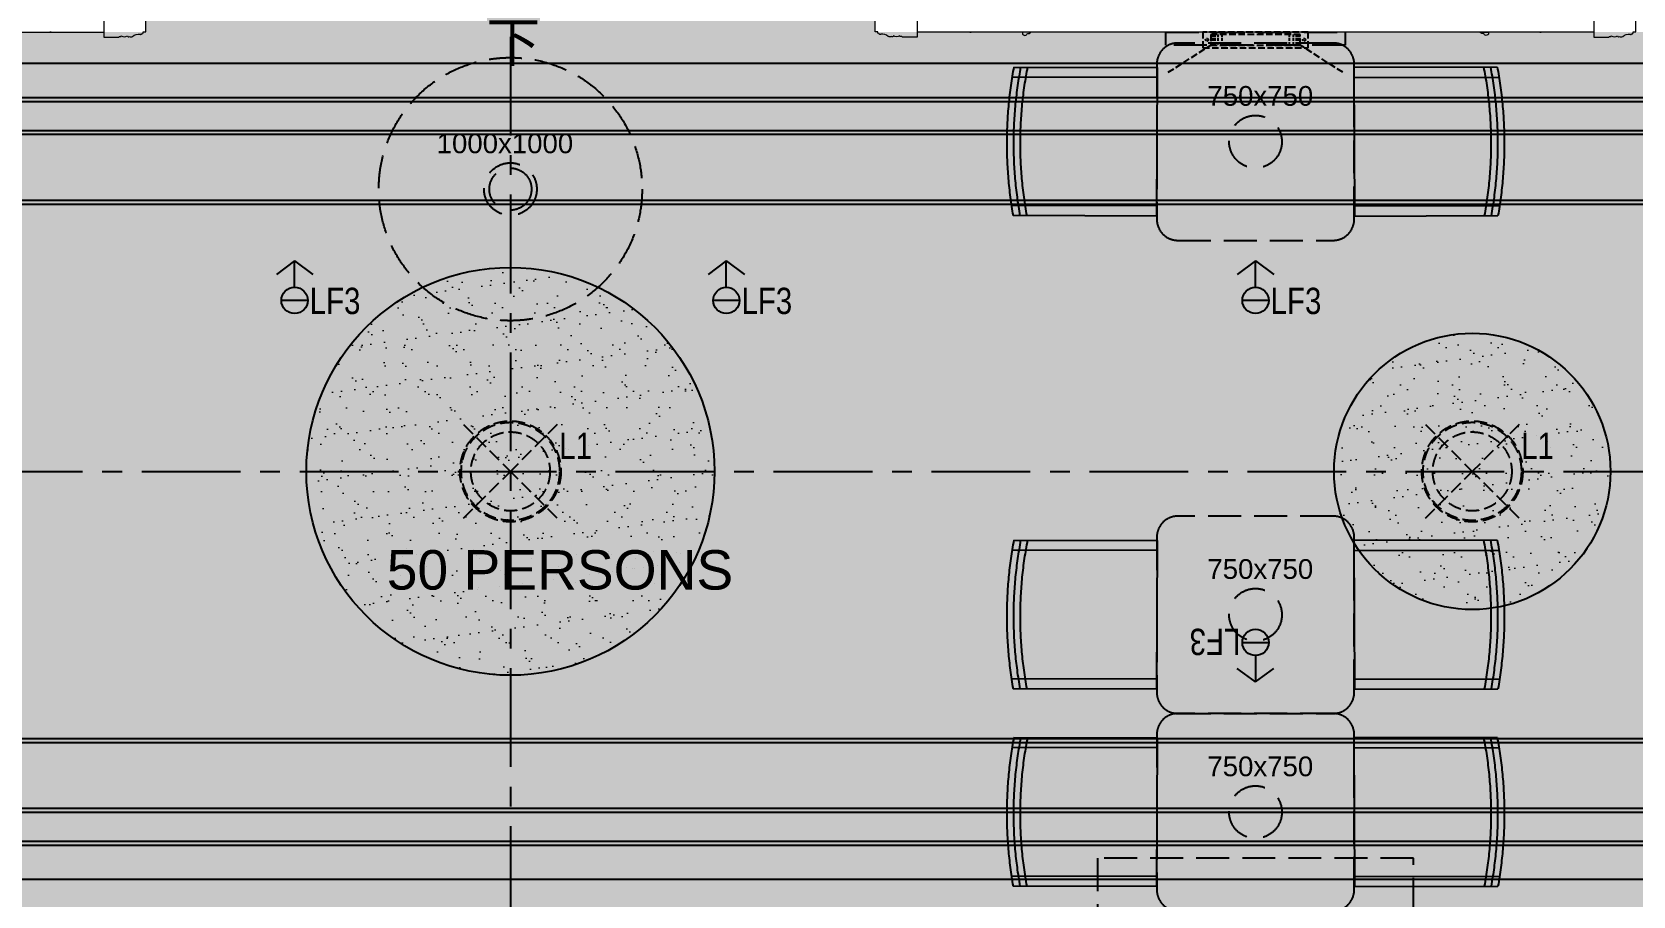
# Model space of a CAD drawing. Header units: millimetres. Extents: x 6321 to 120763, y -355 to 15211.
# Drawn here: x 14543 to 20624, y 3546 to 6829 of the extents above; entities that cross this region are included whole.
import ezdxf

# ---------------------------------------------------------------- set-up
doc = ezdxf.new("R2010")
doc.units = ezdxf.units.MM
for name, pattern in [('ACAD_ISO02W100', [15, 12, -3]), ('CENTER', [2, 1.25, -0.25, 0.25, -0.25]), ('DASH', [0.35, 0.25, -0.1]), ('DASHED', [19.05, 12.7, -6.35]), ('HIDDEN2', [0.1875, 0.125, -0.0625])]:
    doc.linetypes.add(name, pattern=pattern)
for name, color, linetype in [('0-LIGHT-RC', 1, 'Continuous'), ('0-LIGHT-TXT', 90, 'Continuous'), ('FURN', 1, 'Continuous'), ('I-FC-HATCH', 8, 'Continuous'), ('I-GRID', 252, 'CENTER'), ('I-PL-FURN', 1, 'DASH'), ('I-PL-LIGHT', 1, 'HIDDEN2'), ('I-RCP', 2, 'Continuous'), ('I-RCP-COVER', 10, 'Continuous'), ('ID-TEXT-HEADING-3', 3, 'Continuous'), ('P-平面活动家具', 1, 'Continuous')]:
    doc.layers.add(name, color=color, linetype=linetype)
doc.layers.add('_ACM-A-HACH', color=251, linetype='Continuous', lineweight=9)
doc.layers.add('I-PL-WALL-FHINISH', color=73, linetype='Continuous', lineweight=13)
doc.styles.add('Arial', font='ARIALUNI.ttf')
doc.styles.add('I-CEILING$0$ar', font='arial.ttf', dxfattribs={"width": 0.8})
doc.styles.add('I-CEILING$0$I-CEILING$0$ar', font='arial.ttf', dxfattribs={"width": 0.8})

# ---------------------------------------------------------------- blocks, each defined once
blk = doc.blocks.new('091116-BRASSERIE$0$Floor_03$0$Y_03_Floor$0$3rd-Floor-rest$0$A$C41AE3FBC')
at = {"layer": 'I-PL-FURN', "ltscale": 500}
for p, q in [((-9.62, -6), (-9.62, 15.76)), ((9.62, -6.06), (9.62, 15.7))]:
    blk.add_line(p, q, dxfattribs=at)
blk.add_lwpolyline([(11.12, 15.38), (11.12, -6.06), (-11.12, -6), (-11.12, 15.44)], dxfattribs=at)
for centre, radius, start, end in [((-0.15, -45.9), 62.31, 79.5796, 100.1371), ((-0.15, -45.25), 60.66, 79.2974, 100.4193), ((-0.14, -44.6), 59.02, 78.9991, 100.7176)]:
    blk.add_arc(centre, radius, start, end, dxfattribs=at)
blk = doc.blocks.new('*U10')
at = {"layer": 'I-PL-WALL-FHINISH'}
for points in [[(0, 50), (0, -20), (57, -20, -0.37825), (61.8, -17, 0.623496), (66.5, -15, 0.284819), (90.4, -15, 0.636149), (97.5, -17, 0.282378), (109.8, -16.5, -0.186128), (138.1, -7.9, 0.824383), (144, -6.9), (146.4, -6.9, -0.262247), (150, -3.9), (150, 0.1), (160, 0.1), (160, 549.9), (150, 549.9), (150, 553.9, -0.262247), (146.4, 556.9), (144, 556.9, 0.824383), (138.1, 557.9, -0.186128), (109.8, 566.5, 0.282378), (97.5, 567, 0.636149), (90.4, 565, 0.284819), (66.5, 565, 0.623496), (61.8, 567, -0.37825), (57, 570), (0, 570), (0, 500)], [(3090, 50), (3090, -20), (3033, -20, 0.37825), (3028.2, -17, -0.623496), (3023.5, -15, -0.284819), (2999.6, -15, -0.636149), (2992.5, -17, -0.282378), (2980.2, -16.5, 0.186128), (2951.9, -7.9, -0.824383), (2946, -6.9), (2943.6, -6.9, 0.262247), (2940, -3.9), (2940, 0.1), (2930, 0.1), (2930, 549.9), (2940, 549.9), (2940, 553.9, 0.262247), (2943.6, 556.9), (2946, 556.9, -0.824383), (2951.9, 557.9, 0.186128), (2980.2, 566.5, -0.282378), (2992.5, 567, -0.636149), (2999.6, 565, -0.284819), (3023.5, 565, -0.623496), (3028.2, 567, 0.37825), (3033, 570), (3090, 570), (3090, 500)]]:
    blk.add_lwpolyline(points, format="xyb", dxfattribs=at)
blk = doc.blocks.new('*U19')
at = {"layer": 'I-PL-WALL-FHINISH'}
blk.add_lwpolyline([(0, 0), (2570, 0)], dxfattribs=at)
for points in [[(205, -1), (200, -1), (200, 0), (205, 0)], [(2365, -1), (2370, -1), (2370, 0), (2365, 0)]]:
    blk.add_lwpolyline(points, close=True, dxfattribs=at)
for points in [[(400, 0), (400, -8, -0.320816), (402.7, -10.6), (403.3, -10.6, 0.466827), (414.7, -10.6), (415.3, -10.6, -0.468154), (422.7, -5.5), (423.3, -4.8, 0.645582), (426.7, -4.6), (427.3, -4.6, -0.415157), (430, -3.3), (430, 0)], [(2170, 0), (2170, -8, 0.320816), (2167.3, -10.6), (2166.7, -10.6, -0.466827), (2155.3, -10.6), (2154.7, -10.6, 0.468154), (2147.3, -5.5), (2146.7, -4.8, -0.645582), (2143.3, -4.6), (2142.7, -4.6, 0.415157), (2140, -3.3), (2140, 0)]]:
    blk.add_lwpolyline(points, format="xyb", close=True, dxfattribs=at)
blk = doc.blocks.new('*U20')
at = {"layer": 'I-PL-WALL-FHINISH'}
for points in [[(0, 50), (0, -20), (57, -20, -0.37825), (61.8, -17, 0.623496), (66.5, -15, 0.284819), (90.4, -15, 0.636149), (97.5, -17, 0.282378), (109.8, -16.5, -0.186128), (138.1, -7.9, 0.824383), (144, -6.9), (146.4, -6.9, -0.262247), (150, -3.9), (150, 0.1), (160, 0.1), (160, 549.9), (150, 549.9), (150, 553.9, -0.262247), (146.4, 556.9), (144, 556.9, 0.824383), (138.1, 557.9, -0.186128), (109.8, 566.5, 0.282378), (97.5, 567, 0.636149), (90.4, 565, 0.284819), (66.5, 565, 0.623496), (61.8, 567, -0.37825), (57, 570), (0, 570), (0, 500)], [(1820, 50), (1820, -20), (1763, -20, 0.37825), (1758.2, -17, -0.623496), (1753.5, -15, -0.284819), (1729.6, -15, -0.636149), (1722.5, -17, -0.282378), (1710.2, -16.5, 0.186128), (1681.9, -7.9, -0.824383), (1676, -6.9), (1673.6, -6.9, 0.262247), (1670, -3.9), (1670, 0.1), (1660, 0.1), (1660, 549.9), (1670, 549.9), (1670, 553.9, 0.262247), (1673.6, 556.9), (1676, 556.9, -0.824383), (1681.9, 557.9, 0.186128), (1710.2, 566.5, -0.282378), (1722.5, 567, -0.636149), (1729.6, 565, -0.284819), (1753.5, 565, -0.623496), (1758.2, 567, 0.37825), (1763, 570), (1820, 570), (1820, 500)]]:
    blk.add_lwpolyline(points, format="xyb", dxfattribs=at)
blk = doc.blocks.new('海龙工具_镜前灯')
at = {"color": 8, "linetype": 'DASH', "ltscale": 40}
for p, q in [((-167, 143.5), (-167, 103.5)), ((-162.2, 143.5), (-162.2, 103.5)), ((-154.5, 143.5), (-154.5, 103.5)), ((-143.4, 143.5), (-143.4, 103.5)), ((-127.5, 143.5), (-127.5, 103.5)), ((127.8, 143.5), (127.8, 103.5)), ((143.8, 143.5), (143.8, 103.5)), ((154.9, 143.5), (154.9, 103.5)), ((162.6, 143.5), (162.6, 103.5)), ((167.4, 143.5), (167.4, 103.5))]:
    blk.add_line(p, q, dxfattribs=at)
at = {"color": 8, "linetype": 'DASH', "ltscale": 100}
for p, q in [((-331.6, 0.4), (-169.8, 103.5)), ((332, 0.4), (170.2, 103.5))]:
    blk.add_line(p, q, dxfattribs=at)
at = {"linetype": 'DASH', "ltscale": 100}
blk.add_lwpolyline([(-199.8, 93.5), (200.2, 93.5), (200.2, 153.5), (-199.8, 153.5)], close=True, dxfattribs=at)
at = {"color": 8, "linetype": 'DASH', "ltscale": 100}
blk.add_lwpolyline([(-169.8, 103.5), (170.2, 103.5), (170.2, 143.5), (-169.8, 143.5)], close=True, dxfattribs=at)
at = {"color": 8, "linetype": 'DASH', "ltscale": 31.415927}
for centre in [(-184.2, 123.9), (184.6, 123.9)]:
    blk.add_circle(centre, 5, dxfattribs=at)
blk = doc.blocks.new('A$C48C12147')
at = {"layer": '0-LIGHT-RC', "color": 8, "linetype": 'DASH', "ltscale": 200}
for points in [[(0, 251.6), (0, 0)], [(-251.6, 0), (0, 0)], [(251.6, 0), (0, 0)], [(0, -251.6), (0, 0)]]:
    blk.add_lwpolyline(points, dxfattribs=at)
at = {"layer": '0-LIGHT-RC', "linetype": 'DASH', "ltscale": 200}
for radius in [191.6, 186.6, 150]:
    blk.add_circle((0, 0), radius, dxfattribs=at)
blk = doc.blocks.new('I-CEILING$0$K_09291619781205193186')
at = {"layer": '0-LIGHT-RC'}
for p, q in [((0, 150), (-69.1, 98.8)), ((0, 50), (0, 150)), ((0, 150), (69.1, 98.8)), ((50, 0), (-50, 0))]:
    blk.add_line(p, q, dxfattribs=at)
blk.add_circle((0, 0), 50, dxfattribs=at)
at = {"layer": '0-LIGHT-TXT', "style": 'I-CEILING$0$I-CEILING$0$ar', "width": 0.8}
blk.add_text('LF3', height=100, dxfattribs=at).set_placement((57.6, -52))

msp = doc.modelspace()

# ---------------------------------------------------------------- hatches: boundary and pattern name
at = {"layer": '_ACM-A-HACH'}
h = msp.add_hatch(dxfattribs=at)
h.set_pattern_fill('AR-SAND', color=256, scale=2.5)
h.set_pattern_definition([(37.5, (-40989.79, -59060.63), (-4.00008, 122.35331), [0, -96.52, 0, -107.95, 0, -103.1875]), (7.5, (-40989.8, -59060.63), (112.38082, 179.20628), [0, -52.07, 0, -86.995, 0, -33.3375]), (327.5, (-41067.9, -59060.63), (197.74809, 0.3593), [0, -31.75, 0, -114.3, 0, -149.225]), (317.5, (-41067.9, -59060.63), (190.8891, 55.73233), [0, -15.875, 0, -74.93, 0, -85.725])])
h.paths.add_polyline_path([(21840.2, 4144.4), (21840.2, 6174.4), (10880.2, 6174.4), (10880.2, 4144.4)], flags=16)
h.paths.add_polyline_path([(10475.2, 3739.4), (22245.2, 3739.4), (22245.2, 6579.4), (10475.2, 6579.4)])
h = msp.add_hatch(dxfattribs=at)
h.set_pattern_fill('AR-SAND', color=256, scale=2.5)
h.set_pattern_definition([(37.5, (-41054.79, -59060.63), (-4.00008, 122.35331), [0, -96.52, 0, -107.95, 0, -103.1875]), (7.5, (-41054.8, -59060.63), (112.38082, 179.20628), [0, -52.07, 0, -86.995, 0, -33.3375]), (327.5, (-41132.9, -59060.63), (197.74809, 0.3593), [0, -31.75, 0, -114.3, 0, -149.225]), (317.5, (-41132.9, -59060.63), (190.8891, 55.73233), [0, -15.875, 0, -74.93, 0, -85.725])])
edge = h.paths.add_edge_path()
edge.add_arc((16360.2, 5159.4), 775, 0, 360)
h = msp.add_hatch(dxfattribs=at)
h.set_pattern_fill('AR-SAND', color=256, scale=2.5)
h.set_pattern_definition([(37.5, (-41476.46, -59060.63), (-4.00008, 122.35331), [0, -96.52, 0, -107.95, 0, -103.1875]), (7.5, (-41476.46, -59060.63), (112.38082, 179.20628), [0, -52.07, 0, -86.995, 0, -33.3375]), (327.5, (-41554.57, -59060.63), (197.74809, 0.3593), [0, -31.75, 0, -114.3, 0, -149.225]), (317.5, (-41554.57, -59060.63), (190.8891, 55.73233), [0, -15.875, 0, -74.93, 0, -85.725])])
edge = h.paths.add_edge_path()
edge.add_arc((20013.5, 5159.4), 525, 0, 360)
at = {"layer": 'I-FC-HATCH'}
h = msp.add_hatch(dxfattribs=at)
h.set_pattern_fill('AR-CONC', color=256, scale=2)
h.set_pattern_definition([(50, (16985.02, 5554.04), (364.369, -31.878), [38.1, -419.1]), (355, (16985.02, 5554.04), (-70.487, 382.114), [30.48, -335.281]), (100.4514, (17015.4, 5551.4), (293.882, 350.236), [32.38, -356.18]), (46.184, (16985, 5655.64), (542.158, -84.085), [57.15, -628.65]), (96.6356, (17030.2, 5648.64), (474.808, 494.852), [48.57, -534.27]), (351.184, (16985, 5655.64), (474.81, 494.852), [45.72, -502.92]), (21, (17035.82, 5630.24), (303.229, -204.53), [38.1, -419.1]), (326, (17035.82, 5630.24), (123.604, 368.376), [30.48, -335.28]), (71.4514, (17061.1, 5613.2), (426.833, 163.846), [32.38, -356.18]), (37.5, (16985.02, 5554.04), (6.1772, 169.11), [0, -331.216, 0, -340.36, 0, -336.55]), (7.5, (16985.02, 5554.04), (133.6393, 200.361), [0, -194.056, 0, -323.596, 0, -128.27]), (327.5, (16871.74, 5554.04), (271.1812, -11.4575), [0, -127, 0, -396.24, 0, -525.78]), (317.5, (16820.94, 5554.04), (296.2584, 50.853), [0, -165.1, 0, -263.144, 0, -373.38])])
h.paths.add_polyline_path([(9160.2, 2739.4), (12210.2, 2739.4), (12210.2, 3489.4), (14900.2, 3489.4), (14900.2, 2739.4), (17950.2, 2739.4), (17950.2, 3489.4), (20640.2, 3489.4), (20640.2, 2739.4), (23645.2, 2739.4), (23645.2, 4229.4), (22495.2, 4229.4), (22495.2, 6829.5), (17745.2, 6829.5), (17745.2, 7019.4), (14975.2, 7019.4), (14975.2, 6829.5), (10230.2, 6829.4), (10230.2, 4229.4), (9160.2, 4229.4)])

# ---------------------------------------------------------------- linework, layer by layer
msp.add_xline((51096.6, 3738.8), (1, 0))
at = {"layer": 'I-GRID', "ltscale": 300}
for points in [[(16360.2, 15211.2), (16360.2, 1463.3)], [(9559.9, 5159.4), (23247.3, 5159.4)]]:
    msp.add_lwpolyline(points, dxfattribs=at)
at = {"layer": 'I-PL-FURN', "ltscale": 500}
for points in [[(19530.3, 6779.4), (18850.1, 6779.4), (18850.1, 6829.4), (19530.3, 6829.4)], [(18590.2, 3689.4), (18590.2, 3489.4), (19790.2, 3489.4), (19790.2, 3689.4)]]:
    msp.add_lwpolyline(points, close=True, dxfattribs=at)
for points in [[(18895.2, 6037.5), (19485.2, 6037.5, 0.414214), (19565.2, 6117.5), (19565.2, 6707.5, 0.414214), (19485.2, 6787.5), (18895.2, 6787.5, 0.414214), (18815.2, 6707.5), (18815.2, 6117.5, 0.414214)], [(18895.2, 4239.4), (19485.2, 4239.4, 0.414214), (19565.2, 4319.4), (19565.2, 4909.4, 0.414214), (19485.2, 4989.4), (18895.2, 4989.4, 0.414214), (18815.2, 4909.4), (18815.2, 4319.4, 0.414214)], [(18895.2, 3489.4), (19485.2, 3489.4, 0.414214), (19565.2, 3569.4), (19565.2, 4159.4, 0.414214), (19485.2, 4239.4), (18895.2, 4239.4, 0.414214), (18815.2, 4159.4), (18815.2, 3569.4, 0.414214)]]:
    msp.add_lwpolyline(points, format="xyb", close=True, dxfattribs=at)
msp.add_circle((16360.2, 6232.2), 500, dxfattribs=at)
at = {"layer": 'I-PL-LIGHT', "linetype": 'DASHED', "ltscale": 10}
for centre, radius in [((19190.2, 6412.5), 100), ((16360.2, 6232.2), 100), ((16360.2, 6232.2), 80), ((19190.2, 4614.4), 100), ((19190.2, 3864.4), 100)]:
    msp.add_circle(centre, radius, dxfattribs=at)
at = {"layer": 'I-RCP'}
msp.add_lwpolyline([(23525.2, 3609.4), (23525.2, 4109.4), (22375.2, 4109.4), (22375.2, 6709.4), (10345.2, 6709.4), (10345.2, 4109.4), (9280.2, 4109.4), (9280.2, 3609.4)], close=True, dxfattribs=at)
at = {"layer": 'I-RCP-COVER'}
for points in [[(10475.2, 3739.4), (22245.2, 3739.4), (22245.2, 6579.4), (10475.2, 6579.4)], [(10490.2, 3754.4), (22230.2, 3754.4), (22230.2, 6564.4), (10490.2, 6564.4)], [(22120.2, 3864.4), (22120.2, 6454.4), (10600.2, 6454.4), (10600.2, 3864.4)], [(22105.2, 3879.4), (22105.2, 6439.4), (10615.2, 6439.4), (10615.2, 3879.4)], [(21855.2, 4129.4), (21855.2, 6189.4), (10865.2, 6189.4), (10865.2, 4129.4)], [(21840.2, 4144.4), (21840.2, 6174.4), (10880.2, 6174.4), (10880.2, 4144.4)]]:
    msp.add_lwpolyline(points, close=True, dxfattribs=at)
for centre, radius in [((16360.2, 5159.4), 775), ((20013.5, 5159.4), 525)]:
    msp.add_circle(centre, radius, dxfattribs=at)

# ---------------------------------------------------------------- block references
for p in [(15540.2, 5809.4), (17180.2, 5809.4), (19190.2, 5809.4)]:
    msp.add_blockref('I-CEILING$0$K_09291619781205193186', p)
at = {"rotation": 180}
msp.add_blockref('I-CEILING$0$K_09291619781205193186', (19190.2, 4509.4), dxfattribs=at)
at = {"layer": '0-LIGHT-RC', "rotation": 45}
for p in [(16360.2, 5159.4), (20013.5, 5159.4)]:
    msp.add_blockref('A$C48C12147', p, dxfattribs=at)
at = {"layer": 'I-PL-LIGHT', "linetype": 'DASHED', "ltscale": 10}
msp.add_blockref('海龙工具_镜前灯', (19190, 6675.9), dxfattribs=at)
at = {"layer": 'I-PL-WALL-FHINISH'}
for name, p in [('*U10', (14815.2, 6829.4)), ('*U19', (12245.2, 6829.4))]:
    msp.add_blockref(name, p, dxfattribs=at)
at = {"layer": 'I-PL-WALL-FHINISH', "xscale": -1}
for name, p in [('*U20', (22295.2, 6829.4)), ('*U19', (20475.2, 6829.4))]:
    msp.add_blockref(name, p, dxfattribs=at)
at = {"layer": 'P-平面活动家具', "yscale": 25.39999999990686}
for p, xscale, zscale, rotation in [((18662.1, 6412.9), 25.39999999990686, 25.39999999990686, 89.85835853881424), ((19718.3, 6412.9), -25.39999999990686, 25.39999999990687, 270.1416414611858), ((18662.1, 4614.8), 25.39999999990686, 25.39999999990686, 89.85835853881424), ((19718.3, 4614.8), -25.39999999990686, 25.39999999990687, 270.1416414611858), ((18662.1, 3864.8), 25.39999999990686, 25.39999999990686, 89.85835853881424), ((19718.3, 3864.8), -25.39999999990686, 25.39999999990687, 270.1416414611858)]:
    msp.add_blockref('091116-BRASSERIE$0$Floor_03$0$Y_03_Floor$0$3rd-Floor-rest$0$A$C41AE3FBC', p, dxfattribs=dict(at, xscale=xscale, zscale=zscale, rotation=rotation))

# ---------------------------------------------------------------- texts
at = {"layer": '0-LIGHT-TXT', "style": 'I-CEILING$0$ar', "width": 0.8}
for p in [(16545.9, 5206.6), (20199.2, 5206.6)]:
    msp.add_text('L1', height=100, dxfattribs=at).set_placement(p)
at = {"layer": 'FURN', "linetype": 'ACAD_ISO02W100', "char_height": 75, "attachment_point": 1, "style": 'Arial'}
for s, insert in [('750x750', (19007.4, 6624.1)), ('1000{\\fArial Unicode MS|b0|i0|c134|p34;x}1000', (16080, 6443.7)), ('750x750', (19007.4, 4825.9)), ('750x750', (19007.4, 4075.9))]:
    msp.add_mtext_dynamic_manual_height_columns(s, width=181404.2, gutter_width=600, heights=[131.5], dxfattribs=dict(at, insert=insert))
at = {"layer": 'ID-TEXT-HEADING-3', "style": 'Arial'}
msp.add_text('下', height=150, dxfattribs=at).set_placement((16269, 6717))
at = {"layer": 'ID-TEXT-HEADING-3', "insert": (15890.6, 4860.2), "char_height": 150, "attachment_point": 1, "style": 'Arial'}
msp.add_mtext_dynamic_manual_height_columns('50 PERSONS', width=755850.833, gutter_width=2500, heights=[547.7], dxfattribs=at)

doc.saveas('drawing.dxf')
